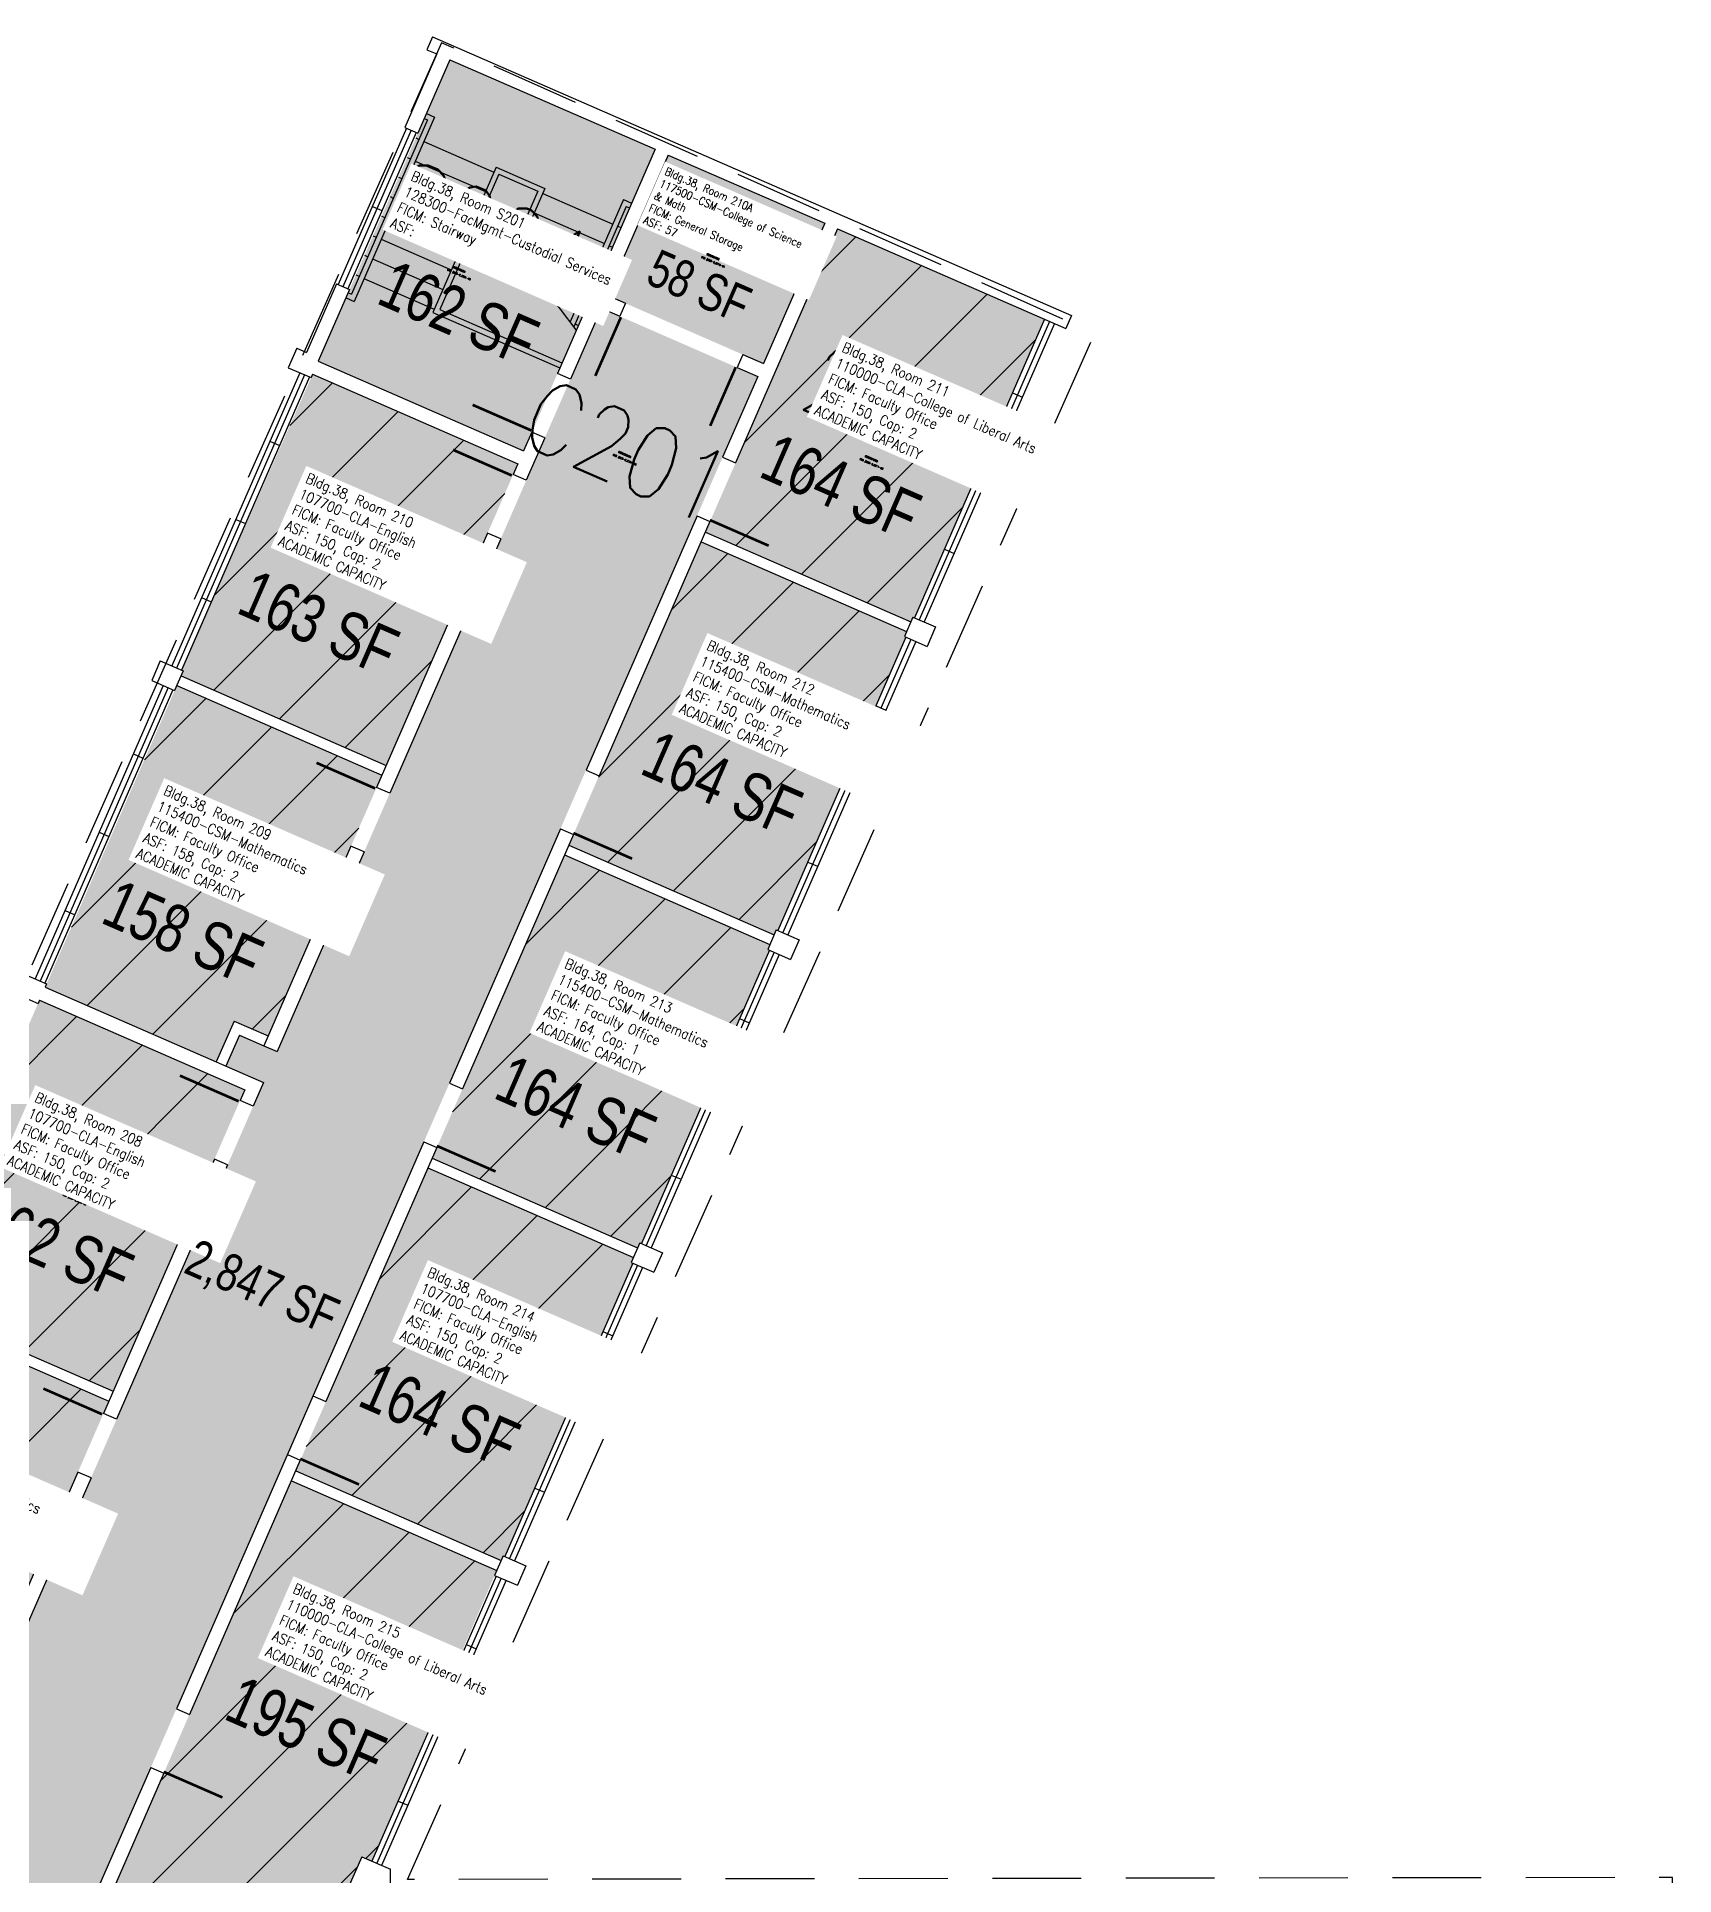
# Model space of a CAD drawing. Header units: inches. Extents: x -150 to 2309, y 0 to 1749.
# Drawn here: x 1388 to 2309, y 715 to 1749 of the extents above; entities that cross this region are included whole.
import ezdxf
from ezdxf.enums import TextEntityAlignment as Align

# ---------------------------------------------------------------- set-up
doc = ezdxf.new("R2010")
doc.units = ezdxf.units.IN
doc.header["$LTSCALE"] = 100
doc.header["$MEASUREMENT"] = 0
doc.linetypes.add('DASHED', pattern=[0.75, 0.5, -0.25])
for name, color, linetype in [('A-DOOR', 2, 'CONTINUOUS'), ('A-FLOR', 3, 'CONTINUOUS'), ('A-GLAZ', 1, 'CONTINUOUS'), ('A-GLAZ-SILL', 2, 'CONTINUOUS'), ('A-IDEN-CNUM', 7, 'CONTINUOUS'), ('A-IDEN-RNUM', 7, 'CONTINUOUS'), ('A-IDEN-SNUM', 4, 'CONTINUOUS'), ('A-IDEN-VNUM', 4, 'CONTINUOUS'), ('A-Roof', 2, 'DASHED'), ('A-WALL', 5, 'CONTINUOUS'), ('AREA-TEXT', 3, 'CONTINUOUS'), ('Rooms-Capacity', 4, 'CONTINUOUS'), ('Rooms-Category-Color', 7, 'CONTINUOUS'), ('Rooms-College-Color', 7, 'CONTINUOUS'), ('Rooms-Department-Color', 7, 'CONTINUOUS'), ('Rooms-Division-Color', 7, 'CONTINUOUS'), ('Rooms-Information', 7, 'CONTINUOUS')]:
    doc.layers.add(name, color=color, linetype=linetype)
doc.styles.add('AREA', font='arial.ttf', dxfattribs={"width": 0.75, "height": 24})
doc.styles.add('ROOMSNUMBER', font='txt.shx', dxfattribs={"height": 1})
doc.styles.add('ROOMVNUMBER', font='simplex.shx', dxfattribs={"width": 0.85})

msp = doc.modelspace()

# ---------------------------------------------------------------- hatches: boundary and pattern name
at = {"layer": 'Rooms-Capacity'}
h = msp.add_hatch(dxfattribs=at)
h.set_pattern_fill('ANSI31', color=256, scale=300, style=0)
h.paths.add_polyline_path([(1766.6, 1476.4), (1781, 1509.4), (1838.4, 1640.9), (1954.8, 1590.1), (1881.6, 1422.3), (1880.7, 1422.7), (1879.5, 1420), (1873.1, 1422.8), (1840.1, 1437.2), (1764, 1470.4)])
h = msp.add_hatch(dxfattribs=at)
h.set_pattern_fill('ANSI31', color=256, scale=300, style=0)
h.paths.add_polyline_path([(1469.3, 1392.8), (1470.3, 1392.4), (1469.1, 1389.6), (1584.5, 1339.2), (1641.5, 1469.8), (1655.9, 1502.8), (1658.5, 1508.8), (1543.1, 1559.2), (1542.3, 1557.3)])
h = msp.add_hatch(dxfattribs=at)
h.set_pattern_fill('ANSI31', color=256, scale=300, style=0)
h.paths.add_polyline_path([(1876.8, 1411.3), (1804.8, 1246.4), (1803.9, 1246.8), (1802.7, 1244), (1687.2, 1294.4), (1689.8, 1300.4), (1704.2, 1333.4), (1761.6, 1464.9), (1837.7, 1431.7), (1870.7, 1417.3), (1877.1, 1414.5), (1875.9, 1411.7)])
h = msp.add_hatch(dxfattribs=at)
h.set_pattern_fill('ANSI31', color=256, scale=300, style=0)
h.paths.add_polyline_path([(1498.9, 1195.5), (1518.1, 1187.1), (1564.7, 1293.8), (1579.1, 1326.8), (1582.1, 1333.7), (1466.7, 1384.1), (1393.5, 1216.4), (1392.7, 1214.6), (1488.9, 1172.6)])
h = msp.add_hatch(dxfattribs=at)
h.set_pattern_fill('ANSI31', color=256, scale=300, style=0)
h.paths.add_polyline_path([(1727.1, 1070.8), (1725.9, 1068), (1721.3, 1070), (1688.3, 1084.4), (1610.4, 1118.4), (1613, 1124.4), (1627.4, 1157.4), (1684.8, 1288.9), (1800.3, 1238.5), (1799.1, 1235.8), (1800, 1235.4), (1728, 1070.4)])
h = msp.add_hatch(dxfattribs=at)
h.set_pattern_fill('ANSI31', color=256, scale=300, style=0)
h.paths.add_polyline_path([(1504.9, 1156.8), (1502.3, 1150.8), (1487.9, 1117.8), (1430.9, 987.3), (1315.5, 1037.7), (1388.7, 1205.4), (1389.5, 1207.2)])
h = msp.add_hatch(dxfattribs=at)
h.set_pattern_fill('ANSI31', color=256, scale=300, style=0)
h.paths.add_polyline_path([(1723.5, 1062.5), (1722.3, 1059.8), (1723.2, 1059.4), (1651.2, 894.4), (1650.3, 894.8), (1649.1, 892.1), (1533.6, 942.5), (1536.2, 948.5), (1550.6, 981.5), (1608, 1112.9), (1685.9, 1078.9), (1718.9, 1064.5)])
h = msp.add_hatch(dxfattribs=at)
h.set_pattern_fill('ANSI31', color=256, scale=300, style=0)
h.paths.add_polyline_path([(1311.9, 1029.4), (1238.9, 864.8), (1355.3, 814), (1411.1, 941.8), (1425.5, 974.8), (1428.5, 981.8), (1313.1, 1032.2)])
h = msp.add_hatch(dxfattribs=at)
h.set_pattern_fill('ANSI31', color=256, scale=300, style=0)
h.paths.add_polyline_path([(1473.8, 805.5), (1459.4, 772.5), (1431.1, 707.5), (1563, 707.7), (1570.8, 725.6), (1576.4, 723.1), (1646.7, 886.6), (1531.2, 937)])
at = {"layer": 'Rooms-Category-Color', "true_color": 0xadadad}
for points in [[(1620.3, 1736.1), (1602.3, 1694.8), (1563.9, 1606.8), (1546.3, 1566.5), (1661.7, 1516.1), (1666.4, 1526.6), (1680.8, 1559.6), (1735.7, 1685.7)], [(921.9, 293.7), (916.5, 293.7), (916.5, 296.7), (916.5, 329.7), (884.4, 329.7), (848.4, 329.6), (636.6, 329.3), (600.6, 329.2), (557, 329.2), (521, 329.1), (482.8, 329), (446.8, 329), (384.2, 328.9), (348.2, 328.8), (271.6, 328.7), (235.6, 328.7), (193.1, 328.6), (188.5, 328.6), (157.1, 328.5), (152.5, 328.5), (117.5, 328.5), (-76.5, 328.2), (-112.5, 328.1), (-131.5, 328.1), (-139.5, 328.1), (-139.5, 351.6), (-139.7, 423.6), (-139.7, 448.1), (-131.7, 448.1), (-55.6, 448.2), (-19.6, 448.3), (-5.7, 448.3), (13, 448.3), (49, 448.4), (91.3, 448.4), (127.3, 448.5), (228, 448.7), (236.1, 448.7), (264, 448.7), (272.1, 448.7), (309.7, 448.8), (345.7, 448.8), (371.2, 448.9), (407.2, 448.9), (588, 449.2), (592.2, 449.2), (624, 449.3), (628.2, 449.3), (674.9, 449.3), (710.9, 449.4), (884.2, 449.7), (920.2, 449.7), (955.3, 449.8), (991.3, 449.8), (1219.8, 450.2), (1255.8, 450.2), (1325.3, 450.4), (1325.1, 579.9), (1325.1, 615.9), (1324.9, 724.2), (1335.5, 748.6), (1349.9, 781.6), (1418.5, 938.6), (1432.9, 971.6), (1495.3, 1114.6), (1509.7, 1147.6), (1515.5, 1161), (1496.2, 1169.4), (1494.4, 1170.2), (1502, 1187.6), (1515.7, 1181.6), (1523.1, 1178.4), (1572.1, 1290.6), (1586.5, 1323.6), (1648.9, 1466.6), (1663.3, 1499.6), (1673.7, 1523.4), (1688.1, 1556.4), (1705.4, 1596.4), (1715.9, 1591.8), (1781.8, 1563), (1793.6, 1557.8), (1773.7, 1512.6), (1759.3, 1479.6), (1528.9, 951.7), (1466.5, 808.7), (1452.1, 775.7), (1420.9, 704.3), (1421, 671.2), (1421, 635.2), (1421.2, 519.1), (1421.3, 483.1), (1421.3, 450.5), (1429.3, 450.5), (1488.7, 450.6), (1524.7, 450.7), (1606.6, 450.8), (1642.6, 450.8), (1722.3, 451), (1881.2, 451.2), (1917.2, 451.3), (1963.1, 451.3), (1999.1, 451.4), (2199.5, 451.7), (2235.5, 451.8), (2260.3, 451.8), (2260.3, 428.8), (2260.5, 356.5), (2260.5, 331.8), (2001.7, 331.4), (1965.7, 331.3), (1918.7, 331.3), (1882.7, 331.2), (1722.5, 331), (1578.5, 330.7), (1553.7, 330.7), (1517.7, 330.6), (1423.5, 330.5), (1415.5, 330.5), (1302.6, 330.3), (1293.6, 330.3), (1266.6, 330.3), (1257.6, 330.2), (1193.5, 330.1), (1172.5, 330.1), (1172.5, 322.1), (1172.5, 294.1), (1170.7, 294.1), (1098.6, 294), (1097.5, 294), (1097.5, 306), (1097.5, 322), (1097.5, 330), (1067.5, 330), (1004.5, 329.9), (1004.5, 321.9), (1004.5, 296.9), (1004.5, 293.9), (1000, 293.8), (964, 293.8), (958, 293.8)]]:
    msp.add_hatch(color=253, dxfattribs=at).paths.add_polyline_path(points)
at = {"layer": 'Rooms-Category-Color', "true_color": 0xe3c5e1}
msp.add_hatch(color=254, dxfattribs=at).paths.add_polyline_path([(1785, 1570.3), (1796.8, 1565.2), (1831.5, 1643.9), (1742.7, 1682.6), (1708.5, 1603.7), (1719.1, 1599.1)])
at = {"layer": 'Rooms-Category-Color', "true_color": 0xfa9ba3}
for points in [[(1766.6, 1476.4), (1781, 1509.4), (1838.4, 1640.9), (1954.8, 1590.1), (1881.6, 1422.3), (1880.7, 1422.7), (1879.5, 1420), (1873.1, 1422.8), (1840.1, 1437.2), (1764, 1470.4)], [(1469.3, 1392.8), (1470.3, 1392.4), (1469.1, 1389.6), (1584.5, 1339.2), (1641.5, 1469.8), (1655.9, 1502.8), (1658.5, 1508.8), (1543.1, 1559.2), (1542.3, 1557.3)], [(1876.8, 1411.3), (1804.8, 1246.4), (1803.9, 1246.8), (1802.7, 1244), (1687.2, 1294.4), (1689.8, 1300.4), (1704.2, 1333.4), (1761.6, 1464.9), (1837.7, 1431.7), (1870.7, 1417.3), (1877.1, 1414.5), (1875.9, 1411.7)], [(1498.9, 1195.5), (1518.1, 1187.1), (1564.7, 1293.8), (1579.1, 1326.8), (1582.1, 1333.7), (1466.7, 1384.1), (1393.5, 1216.4), (1392.7, 1214.6), (1488.9, 1172.6)], [(1727.1, 1070.8), (1725.9, 1068), (1721.3, 1070), (1688.3, 1084.4), (1610.4, 1118.4), (1613, 1124.4), (1627.4, 1157.4), (1684.8, 1288.9), (1800.3, 1238.5), (1799.1, 1235.8), (1800, 1235.4), (1728, 1070.4)], [(1504.9, 1156.8), (1502.3, 1150.8), (1487.9, 1117.8), (1430.9, 987.3), (1315.5, 1037.7), (1388.7, 1205.4), (1389.5, 1207.2)], [(1723.5, 1062.5), (1722.3, 1059.8), (1723.2, 1059.4), (1651.2, 894.4), (1650.3, 894.8), (1649.1, 892.1), (1533.6, 942.5), (1536.2, 948.5), (1550.6, 981.5), (1608, 1112.9), (1685.9, 1078.9), (1718.9, 1064.5)], [(1311.9, 1029.4), (1238.9, 864.8), (1355.3, 814), (1411.1, 941.8), (1425.5, 974.8), (1428.5, 981.8), (1313.1, 1032.2)], [(1473.8, 805.5), (1459.4, 772.5), (1431.1, 707.5), (1563, 707.7), (1570.8, 725.6), (1576.4, 723.1), (1646.7, 886.6), (1531.2, 937)]]:
    msp.add_hatch(color=241, dxfattribs=at).paths.add_polyline_path(points)
at = {"layer": 'Rooms-College-Color', "true_color": 0xadadad}
for points in [[(1620.3, 1736.1), (1602.3, 1694.8), (1563.9, 1606.8), (1546.3, 1566.5), (1661.7, 1516.1), (1666.4, 1526.6), (1680.8, 1559.6), (1735.7, 1685.7)], [(921.9, 293.7), (916.5, 293.7), (916.5, 296.7), (916.5, 329.7), (884.4, 329.7), (848.4, 329.6), (636.6, 329.3), (600.6, 329.2), (557, 329.2), (521, 329.1), (482.8, 329), (446.8, 329), (384.2, 328.9), (348.2, 328.8), (271.6, 328.7), (235.6, 328.7), (193.1, 328.6), (188.5, 328.6), (157.1, 328.5), (152.5, 328.5), (117.5, 328.5), (-76.5, 328.2), (-112.5, 328.1), (-131.5, 328.1), (-139.5, 328.1), (-139.5, 351.6), (-139.7, 423.6), (-139.7, 448.1), (-131.7, 448.1), (-55.6, 448.2), (-19.6, 448.3), (-5.7, 448.3), (13, 448.3), (49, 448.4), (91.3, 448.4), (127.3, 448.5), (228, 448.7), (236.1, 448.7), (264, 448.7), (272.1, 448.7), (309.7, 448.8), (345.7, 448.8), (371.2, 448.9), (407.2, 448.9), (588, 449.2), (592.2, 449.2), (624, 449.3), (628.2, 449.3), (674.9, 449.3), (710.9, 449.4), (884.2, 449.7), (920.2, 449.7), (955.3, 449.8), (991.3, 449.8), (1219.8, 450.2), (1255.8, 450.2), (1325.3, 450.4), (1325.1, 579.9), (1325.1, 615.9), (1324.9, 724.2), (1335.5, 748.6), (1349.9, 781.6), (1418.5, 938.6), (1432.9, 971.6), (1495.3, 1114.6), (1509.7, 1147.6), (1515.5, 1161), (1496.2, 1169.4), (1494.4, 1170.2), (1502, 1187.6), (1515.7, 1181.6), (1523.1, 1178.4), (1572.1, 1290.6), (1586.5, 1323.6), (1648.9, 1466.6), (1663.3, 1499.6), (1673.7, 1523.4), (1688.1, 1556.4), (1705.4, 1596.4), (1715.9, 1591.8), (1781.8, 1563), (1793.6, 1557.8), (1773.7, 1512.6), (1759.3, 1479.6), (1528.9, 951.7), (1466.5, 808.7), (1452.1, 775.7), (1420.9, 704.3), (1421, 671.2), (1421, 635.2), (1421.2, 519.1), (1421.3, 483.1), (1421.3, 450.5), (1429.3, 450.5), (1488.7, 450.6), (1524.7, 450.7), (1606.6, 450.8), (1642.6, 450.8), (1722.3, 451), (1881.2, 451.2), (1917.2, 451.3), (1963.1, 451.3), (1999.1, 451.4), (2199.5, 451.7), (2235.5, 451.8), (2260.3, 451.8), (2260.3, 428.8), (2260.5, 356.5), (2260.5, 331.8), (2001.7, 331.4), (1965.7, 331.3), (1918.7, 331.3), (1882.7, 331.2), (1722.5, 331), (1578.5, 330.7), (1553.7, 330.7), (1517.7, 330.6), (1423.5, 330.5), (1415.5, 330.5), (1302.6, 330.3), (1293.6, 330.3), (1266.6, 330.3), (1257.6, 330.2), (1193.5, 330.1), (1172.5, 330.1), (1172.5, 322.1), (1172.5, 294.1), (1170.7, 294.1), (1098.6, 294), (1097.5, 294), (1097.5, 306), (1097.5, 322), (1097.5, 330), (1067.5, 330), (1004.5, 329.9), (1004.5, 321.9), (1004.5, 296.9), (1004.5, 293.9), (1000, 293.8), (964, 293.8), (958, 293.8)]]:
    msp.add_hatch(color=253, dxfattribs=at).paths.add_polyline_path(points)
at = {"layer": 'Rooms-College-Color', "true_color": 0xffe090}
for points in [[(1785, 1570.3), (1796.8, 1565.2), (1831.5, 1643.9), (1742.7, 1682.6), (1708.5, 1603.7), (1719.1, 1599.1)], [(1876.8, 1411.3), (1804.8, 1246.4), (1803.9, 1246.8), (1802.7, 1244), (1687.2, 1294.4), (1689.8, 1300.4), (1704.2, 1333.4), (1761.6, 1464.9), (1837.7, 1431.7), (1870.7, 1417.3), (1877.1, 1414.5), (1875.9, 1411.7)], [(1498.9, 1195.5), (1518.1, 1187.1), (1564.7, 1293.8), (1579.1, 1326.8), (1582.1, 1333.7), (1466.7, 1384.1), (1393.5, 1216.4), (1392.7, 1214.6), (1488.9, 1172.6)], [(1727.1, 1070.8), (1725.9, 1068), (1721.3, 1070), (1688.3, 1084.4), (1610.4, 1118.4), (1613, 1124.4), (1627.4, 1157.4), (1684.8, 1288.9), (1800.3, 1238.5), (1799.1, 1235.8), (1800, 1235.4), (1728, 1070.4)], [(1311.9, 1029.4), (1238.9, 864.8), (1355.3, 814), (1411.1, 941.8), (1425.5, 974.8), (1428.5, 981.8), (1313.1, 1032.2)], [(1473.8, 805.5), (1459.4, 772.5), (1431.1, 707.5), (1563, 707.7), (1570.8, 725.6), (1576.4, 723.1), (1646.7, 886.6), (1531.2, 937)]]:
    msp.add_hatch(color=41, dxfattribs=at).paths.add_polyline_path(points)
at = {"layer": 'Rooms-College-Color', "true_color": 0xb2d6e9}
for points in [[(1766.6, 1476.4), (1781, 1509.4), (1838.4, 1640.9), (1954.8, 1590.1), (1881.6, 1422.3), (1880.7, 1422.7), (1879.5, 1420), (1873.1, 1422.8), (1840.1, 1437.2), (1764, 1470.4)], [(1469.3, 1392.8), (1470.3, 1392.4), (1469.1, 1389.6), (1584.5, 1339.2), (1641.5, 1469.8), (1655.9, 1502.8), (1658.5, 1508.8), (1543.1, 1559.2), (1542.3, 1557.3)], [(1504.9, 1156.8), (1502.3, 1150.8), (1487.9, 1117.8), (1430.9, 987.3), (1315.5, 1037.7), (1388.7, 1205.4), (1389.5, 1207.2)], [(1723.5, 1062.5), (1722.3, 1059.8), (1723.2, 1059.4), (1651.2, 894.4), (1650.3, 894.8), (1649.1, 892.1), (1533.6, 942.5), (1536.2, 948.5), (1550.6, 981.5), (1608, 1112.9), (1685.9, 1078.9), (1718.9, 1064.5)]]:
    msp.add_hatch(color=254, dxfattribs=at).paths.add_polyline_path(points)
at = {"layer": 'Rooms-Department-Color', "true_color": 0xacacac}
for points in [[(1620.3, 1736.1), (1602.3, 1694.8), (1563.9, 1606.8), (1546.3, 1566.5), (1661.7, 1516.1), (1666.4, 1526.6), (1680.8, 1559.6), (1735.7, 1685.7)], [(921.9, 293.7), (916.5, 293.7), (916.5, 296.7), (916.5, 329.7), (884.4, 329.7), (848.4, 329.6), (636.6, 329.3), (600.6, 329.2), (557, 329.2), (521, 329.1), (482.8, 329), (446.8, 329), (384.2, 328.9), (348.2, 328.8), (271.6, 328.7), (235.6, 328.7), (193.1, 328.6), (188.5, 328.6), (157.1, 328.5), (152.5, 328.5), (117.5, 328.5), (-76.5, 328.2), (-112.5, 328.1), (-131.5, 328.1), (-139.5, 328.1), (-139.5, 351.6), (-139.7, 423.6), (-139.7, 448.1), (-131.7, 448.1), (-55.6, 448.2), (-19.6, 448.3), (-5.7, 448.3), (13, 448.3), (49, 448.4), (91.3, 448.4), (127.3, 448.5), (228, 448.7), (236.1, 448.7), (264, 448.7), (272.1, 448.7), (309.7, 448.8), (345.7, 448.8), (371.2, 448.9), (407.2, 448.9), (588, 449.2), (592.2, 449.2), (624, 449.3), (628.2, 449.3), (674.9, 449.3), (710.9, 449.4), (884.2, 449.7), (920.2, 449.7), (955.3, 449.8), (991.3, 449.8), (1219.8, 450.2), (1255.8, 450.2), (1325.3, 450.4), (1325.1, 579.9), (1325.1, 615.9), (1324.9, 724.2), (1335.5, 748.6), (1349.9, 781.6), (1418.5, 938.6), (1432.9, 971.6), (1495.3, 1114.6), (1509.7, 1147.6), (1515.5, 1161), (1496.2, 1169.4), (1494.4, 1170.2), (1502, 1187.6), (1515.7, 1181.6), (1523.1, 1178.4), (1572.1, 1290.6), (1586.5, 1323.6), (1648.9, 1466.6), (1663.3, 1499.6), (1673.7, 1523.4), (1688.1, 1556.4), (1705.4, 1596.4), (1715.9, 1591.8), (1781.8, 1563), (1793.6, 1557.8), (1773.7, 1512.6), (1759.3, 1479.6), (1528.9, 951.7), (1466.5, 808.7), (1452.1, 775.7), (1420.9, 704.3), (1421, 671.2), (1421, 635.2), (1421.2, 519.1), (1421.3, 483.1), (1421.3, 450.5), (1429.3, 450.5), (1488.7, 450.6), (1524.7, 450.7), (1606.6, 450.8), (1642.6, 450.8), (1722.3, 451), (1881.2, 451.2), (1917.2, 451.3), (1963.1, 451.3), (1999.1, 451.4), (2199.5, 451.7), (2235.5, 451.8), (2260.3, 451.8), (2260.3, 428.8), (2260.5, 356.5), (2260.5, 331.8), (2001.7, 331.4), (1965.7, 331.3), (1918.7, 331.3), (1882.7, 331.2), (1722.5, 331), (1578.5, 330.7), (1553.7, 330.7), (1517.7, 330.6), (1423.5, 330.5), (1415.5, 330.5), (1302.6, 330.3), (1293.6, 330.3), (1266.6, 330.3), (1257.6, 330.2), (1193.5, 330.1), (1172.5, 330.1), (1172.5, 322.1), (1172.5, 294.1), (1170.7, 294.1), (1098.6, 294), (1097.5, 294), (1097.5, 306), (1097.5, 322), (1097.5, 330), (1067.5, 330), (1004.5, 329.9), (1004.5, 321.9), (1004.5, 296.9), (1004.5, 293.9), (1000, 293.8), (964, 293.8), (958, 293.8)]]:
    msp.add_hatch(color=253, dxfattribs=at).paths.add_polyline_path(points)
at = {"layer": 'Rooms-Department-Color', "true_color": 0xffe090}
for points in [[(1785, 1570.3), (1796.8, 1565.2), (1831.5, 1643.9), (1742.7, 1682.6), (1708.5, 1603.7), (1719.1, 1599.1)], [(1876.8, 1411.3), (1804.8, 1246.4), (1803.9, 1246.8), (1802.7, 1244), (1687.2, 1294.4), (1689.8, 1300.4), (1704.2, 1333.4), (1761.6, 1464.9), (1837.7, 1431.7), (1870.7, 1417.3), (1877.1, 1414.5), (1875.9, 1411.7)], [(1498.9, 1195.5), (1518.1, 1187.1), (1564.7, 1293.8), (1579.1, 1326.8), (1582.1, 1333.7), (1466.7, 1384.1), (1393.5, 1216.4), (1392.7, 1214.6), (1488.9, 1172.6)], [(1727.1, 1070.8), (1725.9, 1068), (1721.3, 1070), (1688.3, 1084.4), (1610.4, 1118.4), (1613, 1124.4), (1627.4, 1157.4), (1684.8, 1288.9), (1800.3, 1238.5), (1799.1, 1235.8), (1800, 1235.4), (1728, 1070.4)], [(1311.9, 1029.4), (1238.9, 864.8), (1355.3, 814), (1411.1, 941.8), (1425.5, 974.8), (1428.5, 981.8), (1313.1, 1032.2)]]:
    msp.add_hatch(color=41, dxfattribs=at).paths.add_polyline_path(points)
at = {"layer": 'Rooms-Department-Color', "true_color": 0xb2d6e9}
for points in [[(1766.6, 1476.4), (1781, 1509.4), (1838.4, 1640.9), (1954.8, 1590.1), (1881.6, 1422.3), (1880.7, 1422.7), (1879.5, 1420), (1873.1, 1422.8), (1840.1, 1437.2), (1764, 1470.4)], [(1469.3, 1392.8), (1470.3, 1392.4), (1469.1, 1389.6), (1584.5, 1339.2), (1641.5, 1469.8), (1655.9, 1502.8), (1658.5, 1508.8), (1543.1, 1559.2), (1542.3, 1557.3)], [(1504.9, 1156.8), (1502.3, 1150.8), (1487.9, 1117.8), (1430.9, 987.3), (1315.5, 1037.7), (1388.7, 1205.4), (1389.5, 1207.2)], [(1723.5, 1062.5), (1722.3, 1059.8), (1723.2, 1059.4), (1651.2, 894.4), (1650.3, 894.8), (1649.1, 892.1), (1533.6, 942.5), (1536.2, 948.5), (1550.6, 981.5), (1608, 1112.9), (1685.9, 1078.9), (1718.9, 1064.5)], [(1473.8, 805.5), (1459.4, 772.5), (1431.1, 707.5), (1563, 707.7), (1570.8, 725.6), (1576.4, 723.1), (1646.7, 886.6), (1531.2, 937)]]:
    msp.add_hatch(color=254, dxfattribs=at).paths.add_polyline_path(points)
at = {"layer": 'Rooms-Division-Color', "true_color": 0xadadad}
for points in [[(1620.3, 1736.1), (1602.3, 1694.8), (1563.9, 1606.8), (1546.3, 1566.5), (1661.7, 1516.1), (1666.4, 1526.6), (1680.8, 1559.6), (1735.7, 1685.7)], [(921.9, 293.7), (916.5, 293.7), (916.5, 296.7), (916.5, 329.7), (884.4, 329.7), (848.4, 329.6), (636.6, 329.3), (600.6, 329.2), (557, 329.2), (521, 329.1), (482.8, 329), (446.8, 329), (384.2, 328.9), (348.2, 328.8), (271.6, 328.7), (235.6, 328.7), (193.1, 328.6), (188.5, 328.6), (157.1, 328.5), (152.5, 328.5), (117.5, 328.5), (-76.5, 328.2), (-112.5, 328.1), (-131.5, 328.1), (-139.5, 328.1), (-139.5, 351.6), (-139.7, 423.6), (-139.7, 448.1), (-131.7, 448.1), (-55.6, 448.2), (-19.6, 448.3), (-5.7, 448.3), (13, 448.3), (49, 448.4), (91.3, 448.4), (127.3, 448.5), (228, 448.7), (236.1, 448.7), (264, 448.7), (272.1, 448.7), (309.7, 448.8), (345.7, 448.8), (371.2, 448.9), (407.2, 448.9), (588, 449.2), (592.2, 449.2), (624, 449.3), (628.2, 449.3), (674.9, 449.3), (710.9, 449.4), (884.2, 449.7), (920.2, 449.7), (955.3, 449.8), (991.3, 449.8), (1219.8, 450.2), (1255.8, 450.2), (1325.3, 450.4), (1325.1, 579.9), (1325.1, 615.9), (1324.9, 724.2), (1335.5, 748.6), (1349.9, 781.6), (1418.5, 938.6), (1432.9, 971.6), (1495.3, 1114.6), (1509.7, 1147.6), (1515.5, 1161), (1496.2, 1169.4), (1494.4, 1170.2), (1502, 1187.6), (1515.7, 1181.6), (1523.1, 1178.4), (1572.1, 1290.6), (1586.5, 1323.6), (1648.9, 1466.6), (1663.3, 1499.6), (1673.7, 1523.4), (1688.1, 1556.4), (1705.4, 1596.4), (1715.9, 1591.8), (1781.8, 1563), (1793.6, 1557.8), (1773.7, 1512.6), (1759.3, 1479.6), (1528.9, 951.7), (1466.5, 808.7), (1452.1, 775.7), (1420.9, 704.3), (1421, 671.2), (1421, 635.2), (1421.2, 519.1), (1421.3, 483.1), (1421.3, 450.5), (1429.3, 450.5), (1488.7, 450.6), (1524.7, 450.7), (1606.6, 450.8), (1642.6, 450.8), (1722.3, 451), (1881.2, 451.2), (1917.2, 451.3), (1963.1, 451.3), (1999.1, 451.4), (2199.5, 451.7), (2235.5, 451.8), (2260.3, 451.8), (2260.3, 428.8), (2260.5, 356.5), (2260.5, 331.8), (2001.7, 331.4), (1965.7, 331.3), (1918.7, 331.3), (1882.7, 331.2), (1722.5, 331), (1578.5, 330.7), (1553.7, 330.7), (1517.7, 330.6), (1423.5, 330.5), (1415.5, 330.5), (1302.6, 330.3), (1293.6, 330.3), (1266.6, 330.3), (1257.6, 330.2), (1193.5, 330.1), (1172.5, 330.1), (1172.5, 322.1), (1172.5, 294.1), (1170.7, 294.1), (1098.6, 294), (1097.5, 294), (1097.5, 306), (1097.5, 322), (1097.5, 330), (1067.5, 330), (1004.5, 329.9), (1004.5, 321.9), (1004.5, 296.9), (1004.5, 293.9), (1000, 293.8), (964, 293.8), (958, 293.8)]]:
    msp.add_hatch(color=253, dxfattribs=at).paths.add_polyline_path(points)
at = {"layer": 'Rooms-Division-Color', "true_color": 0xffe090}
for points in [[(1785, 1570.3), (1796.8, 1565.2), (1831.5, 1643.9), (1742.7, 1682.6), (1708.5, 1603.7), (1719.1, 1599.1)], [(1876.8, 1411.3), (1804.8, 1246.4), (1803.9, 1246.8), (1802.7, 1244), (1687.2, 1294.4), (1689.8, 1300.4), (1704.2, 1333.4), (1761.6, 1464.9), (1837.7, 1431.7), (1870.7, 1417.3), (1877.1, 1414.5), (1875.9, 1411.7)], [(1498.9, 1195.5), (1518.1, 1187.1), (1564.7, 1293.8), (1579.1, 1326.8), (1582.1, 1333.7), (1466.7, 1384.1), (1393.5, 1216.4), (1392.7, 1214.6), (1488.9, 1172.6)], [(1727.1, 1070.8), (1725.9, 1068), (1721.3, 1070), (1688.3, 1084.4), (1610.4, 1118.4), (1613, 1124.4), (1627.4, 1157.4), (1684.8, 1288.9), (1800.3, 1238.5), (1799.1, 1235.8), (1800, 1235.4), (1728, 1070.4)], [(1311.9, 1029.4), (1238.9, 864.8), (1355.3, 814), (1411.1, 941.8), (1425.5, 974.8), (1428.5, 981.8), (1313.1, 1032.2)]]:
    msp.add_hatch(color=41, dxfattribs=at).paths.add_polyline_path(points)
at = {"layer": 'Rooms-Division-Color', "true_color": 0xb2d6e9}
for points in [[(1766.6, 1476.4), (1781, 1509.4), (1838.4, 1640.9), (1954.8, 1590.1), (1881.6, 1422.3), (1880.7, 1422.7), (1879.5, 1420), (1873.1, 1422.8), (1840.1, 1437.2), (1764, 1470.4)], [(1469.3, 1392.8), (1470.3, 1392.4), (1469.1, 1389.6), (1584.5, 1339.2), (1641.5, 1469.8), (1655.9, 1502.8), (1658.5, 1508.8), (1543.1, 1559.2), (1542.3, 1557.3)], [(1504.9, 1156.8), (1502.3, 1150.8), (1487.9, 1117.8), (1430.9, 987.3), (1315.5, 1037.7), (1388.7, 1205.4), (1389.5, 1207.2)], [(1723.5, 1062.5), (1722.3, 1059.8), (1723.2, 1059.4), (1651.2, 894.4), (1650.3, 894.8), (1649.1, 892.1), (1533.6, 942.5), (1536.2, 948.5), (1550.6, 981.5), (1608, 1112.9), (1685.9, 1078.9), (1718.9, 1064.5)], [(1473.8, 805.5), (1459.4, 772.5), (1431.1, 707.5), (1563, 707.7), (1570.8, 725.6), (1576.4, 723.1), (1646.7, 886.6), (1531.2, 937)]]:
    msp.add_hatch(color=254, dxfattribs=at).paths.add_polyline_path(points)

# ---------------------------------------------------------------- linework, layer by layer
at = {"layer": 'A-DOOR'}
for points in [[(1716.5, 1591.3, 1.5, 1.5, 0), (1702.1, 1558.3, 0, 0, 0), (1702.8, 1558, 0, 0, 0.414214), (1749.4, 1578.6, 0, 0, 0.414214)], [(1781.1, 1563.2, 1.5, 1.5, 0), (1766.7, 1530.2, 0, 0, 0), (1766, 1530.5, 0, 0, -0.414214), (1749.4, 1578.6, 0, 0, -0.414214)], [(1666.1, 1527.6, 1.5, 1.5, 0), (1633.1, 1542, 0, 0, 0), (1633.4, 1542.7, 0, 0, -0.414214), (1681.6, 1559.3, 0, 0, -0.414214)], [(1655.1, 1502.3, 1.5, 1.5, 0), (1622.1, 1516.7, 0, 0, 0), (1621.8, 1516, 0, 0, 0.414214), (1642.4, 1469.4, 0, 0, 0.414214)], [(1766.6, 1477.2, 1.5, 1.5, 0), (1799.6, 1462.8, 0, 0, 0), (1799.9, 1463.5, 0, 0, 0.414214), (1779.3, 1510.1, 0, 0, 0.414214)], [(1578.3, 1326.3, 1.5, 1.5, 0), (1545.3, 1340.7, 0, 0, 0), (1545, 1340, 0, 0, 0.414214), (1565.6, 1293.4, 0, 0, 0.414214)], [(1689.8, 1301.2, 1.5, 1.5, 0), (1722.8, 1286.8, 0, 0, 0), (1723.1, 1287.5, 0, 0, 0.414214), (1702.5, 1334.1, 0, 0, 0.414214)], [(1501.5, 1150.4, 1.5, 1.5, 0), (1468.5, 1164.8, 0, 0, 0), (1468.2, 1164.1, 0, 0, 0.414214), (1488.8, 1117.5, 0, 0, 0.414214)], [(1613, 1125.3, 1.5, 1.5, 0), (1646, 1110.9, 0, 0, 0), (1646.3, 1111.5, 0, 0, 0.414214), (1625.7, 1158.2, 0, 0, 0.414214)], [(1424.7, 974.4, 1.5, 1.5, 0), (1391.7, 988.8, 0, 0, 0), (1391.4, 988.1, 0, 0, 0.414214), (1412, 941.5, 0, 0, 0.414214)], [(1536.2, 949.3, 1.5, 1.5, 0), (1569.2, 934.9, 0, 0, 0), (1569.5, 935.6, 0, 0, 0.414214), (1548.9, 982.2, 0, 0, 0.414214)], [(1459.4, 773.3, 1.5, 1.5, 0), (1492.4, 758.9, 0, 0, 0), (1492.7, 759.6, 0, 0, 0.414214), (1472.1, 806.2, 0, 0, 0.414214)]]:
    msp.add_lwpolyline(points, format="xyseb", dxfattribs=at)
at = {"layer": 'A-FLOR'}
for p, q in [((1607.1, 1705.8), (1611.6, 1703.8)), ((1607.7, 1702.3), (1564.9, 1604.2)), ((1611.6, 1703.8), (1566.4, 1600.2)), ((1605.9, 1703.1), (1607.7, 1702.3)), ((1601.1, 1692.1), (1602.9, 1691.3)), ((1605.6, 1690.1), (1645.1, 1672.9)), ((1596.3, 1681.1), (1598.1, 1680.3)), ((1600.8, 1679.1), (1640.3, 1661.9)), ((1646.3, 1675.6), (1610.7, 1594)), ((1646.3, 1675.6), (1673.8, 1663.6)), ((1591.5, 1670.1), (1593.3, 1669.3)), ((1596, 1668.1), (1635.5, 1650.9)), ((1647.8, 1671.7), (1614.6, 1595.6)), ((1647.8, 1671.7), (1669.8, 1662.1)), ((1586.7, 1659.1), (1588.5, 1658.3)), ((1591.2, 1657.1), (1630.7, 1639.9)), ((1669.8, 1662.1), (1656.1, 1630.6)), ((1673.8, 1663.6), (1658.2, 1627.9)), ((1672.6, 1660.9), (1712, 1643.7)), ((1718, 1657.4), (1688, 1588.7)), ((1718, 1657.4), (1722.5, 1655.4)), ((1581.9, 1648.1), (1583.7, 1647.3)), ((1586.4, 1646.1), (1625.9, 1628.9)), ((1667.8, 1649.9), (1707.2, 1632.7)), ((1719.5, 1653.5), (1690, 1585.9)), ((1719.5, 1653.5), (1721.3, 1652.7)), ((1577.1, 1637.1), (1578.9, 1636.3)), ((1581.6, 1635.1), (1621.1, 1617.9)), ((1663, 1638.9), (1702.4, 1621.7)), ((1714.7, 1642.5), (1716.5, 1641.7)), ((1572.3, 1626.1), (1574.1, 1625.3)), ((1576.8, 1624.1), (1616.3, 1606.9)), ((1691.4, 1584.1), (1656.1, 1630.6)), ((1658.2, 1627.9), (1697.6, 1610.7)), ((1709.9, 1631.5), (1711.7, 1630.7)), ((1567.5, 1615.1), (1569.3, 1614.3)), ((1572, 1613.1), (1611.5, 1595.9)), ((1705.1, 1620.5), (1706.9, 1619.7)), ((1563.1, 1605), (1564.9, 1604.2)), ((1673.1, 1608.3), (1692.8, 1599.7)), ((1700.3, 1609.5), (1702.1, 1608.7)), ((1561.9, 1602.2), (1566.4, 1600.2)), ((1610.7, 1594), (1682.1, 1562.8)), ((1614.6, 1595.6), (1683.3, 1565.6)), ((1695.5, 1598.5), (1697.3, 1597.7)), ((1690.7, 1587.5), (1692.5, 1586.7))]:
    msp.add_line(p, q, dxfattribs=at)
at = {"layer": 'A-GLAZ'}
for p, q in [((1598.6, 1696.4), (1560.2, 1608.4)), ((1576.7, 1653.6), (1582.1, 1651.2)), ((1957.5, 1588.9), (1884.3, 1421.1)), ((1538.6, 1558.9), (1466.6, 1394)), ((1936.8, 1548.8), (1942.3, 1546.4)), ((1519.1, 1521.6), (1524.5, 1519.2)), ((1917.6, 1504.8), (1923.1, 1502.4)), ((1499.9, 1477.6), (1505.3, 1475.2)), ((1898.4, 1460.8), (1903.9, 1458.4)), ((1480.7, 1433.7), (1486.1, 1431.3)), ((1879.5, 1410.1), (1807.5, 1245.2)), ((1461.8, 1383), (1389.8, 1218)), ((1860, 1372.8), (1865.5, 1370.4)), ((1442.3, 1345.7), (1447.7, 1343.3)), ((1840.8, 1328.8), (1846.3, 1326.4)), ((1423.1, 1301.7), (1428.5, 1299.3)), ((1821.6, 1284.9), (1827.1, 1282.5)), ((1403.9, 1257.7), (1409.3, 1255.3)), ((1802.7, 1234.2), (1730.7, 1069.2)), ((1783.2, 1196.9), (1788.7, 1194.5)), ((1764, 1152.9), (1769.5, 1150.5)), ((1744.8, 1108.9), (1750.3, 1106.5)), ((1725.9, 1058.2), (1653.9, 893.2)), ((1706.4, 1020.9), (1711.9, 1018.5)), ((1687.2, 976.9), (1692.7, 974.5)), ((1668, 932.9), (1673.5, 930.5)), ((1649.1, 882.2), (1579.2, 721.9)), ((1629.6, 844.9), (1635.1, 842.5)), ((1610.4, 800.9), (1615.9, 798.5)), ((1591.2, 756.9), (1596.7, 754.5))]:
    msp.add_line(p, q, dxfattribs=at)
at = {"layer": 'A-GLAZ-SILL'}
for p, q in [((1595.9, 1697.6), (1557.5, 1609.6)), ((1601.3, 1695.2), (1562.9, 1607.2)), ((1954.8, 1590.1), (1881.6, 1422.3)), ((1960.3, 1587.7), (1887.1, 1419.9)), ((1535.9, 1560.1), (1463.9, 1395.2)), ((1541.3, 1557.7), (1469.3, 1392.8)), ((1876.8, 1411.3), (1804.8, 1246.4)), ((1882.3, 1408.9), (1810.3, 1244)), ((1459.1, 1384.2), (1387.1, 1219.2)), ((1464.5, 1381.8), (1392.5, 1216.8)), ((1800, 1235.4), (1728, 1070.4)), ((1805.5, 1233), (1733.5, 1068)), ((1723.2, 1059.4), (1651.2, 894.4)), ((1728.7, 1057), (1656.7, 892)), ((1646.4, 883.4), (1576.4, 723.1)), ((1651.9, 881), (1581.9, 720.7))]:
    msp.add_line(p, q, dxfattribs=at)
at = {"layer": 'A-Roof', "flags": 128}
msp.add_lwpolyline([(2308.9, 71.5), (2308, 713.9), (1596.5, 712.8), (1596.5, 712.8), (1983, 1582.3), (1615.6, 1745.6), (1156.3, 712.1), (1156.3, 712.1), (-139.3, 710.1), (-138.3, 67.7), (2308.9, 71.5)], dxfattribs=at)
at = {"layer": 'A-WALL'}
for p, q in [((1610.6, 1749), (1607.4, 1741.7)), ((1610.6, 1749), (1969.9, 1592.2)), ((1612.9, 1739.3), (1594.9, 1698)), ((1607.4, 1741.7), (1612.9, 1739.3)), ((1620.3, 1736.1), (1602.3, 1694.8)), ((1620.3, 1736.1), (1735.7, 1685.7)), ((1594.9, 1698), (1602.3, 1694.8)), ((1735.7, 1685.7), (1680.8, 1559.6)), ((1743.1, 1682.5), (1708.7, 1603.6)), ((1743.1, 1682.5), (1831.1, 1644.1)), ((1831.1, 1644.1), (1796.7, 1565.2)), ((1838.4, 1640.9), (1781, 1509.4)), ((1838.4, 1640.9), (1966.7, 1584.9)), ((1556.5, 1610), (1539.7, 1571.5)), ((1563.9, 1606.8), (1546.3, 1566.5)), ((1556.5, 1610), (1563.9, 1606.8)), ((1708.7, 1603.6), (1719.1, 1599.1)), ((1705.5, 1596.3), (1688.1, 1556.4)), ((1705.5, 1596.3), (1715.9, 1591.8)), ((1719.1, 1599.1), (1715.9, 1591.8)), ((1969.9, 1592.2), (1966.7, 1584.9)), ((1534.2, 1573.9), (1529.4, 1562.9)), ((1534.2, 1573.9), (1539.7, 1571.5)), ((1529.4, 1562.9), (1542.3, 1557.3)), ((1546.3, 1566.5), (1661.7, 1516.1)), ((1785, 1570.3), (1781.8, 1563)), ((1781.8, 1563), (1793.5, 1557.9)), ((1785, 1570.3), (1796.7, 1565.2)), ((1543.1, 1559.2), (1542.3, 1557.3)), ((1543.1, 1559.2), (1658.5, 1508.8)), ((1688.1, 1556.4), (1680.8, 1559.6)), ((1793.5, 1557.9), (1773.7, 1512.6)), ((1666.4, 1526.6), (1661.7, 1516.1)), ((1673.7, 1523.4), (1663.3, 1499.6)), ((1673.7, 1523.4), (1666.4, 1526.6)), ((1773.7, 1512.6), (1781, 1509.4)), ((1658.5, 1508.8), (1655.9, 1502.8)), ((1663.3, 1499.6), (1655.9, 1502.8)), ((1759.3, 1479.6), (1696.9, 1336.6)), ((1759.3, 1479.6), (1766.6, 1476.4)), ((1641.5, 1469.8), (1579.1, 1326.8)), ((1648.9, 1466.6), (1641.5, 1469.8)), ((1766.6, 1476.4), (1704.2, 1333.4)), ((1764, 1470.4), (1879.5, 1420)), ((1648.9, 1466.6), (1586.5, 1323.6)), ((1761.6, 1464.9), (1877.1, 1414.5)), ((1880.7, 1422.7), (1875.9, 1411.7)), ((1880.7, 1422.7), (1893.5, 1417.1)), ((1893.5, 1417.1), (1888.7, 1406.1)), ((1875.9, 1411.7), (1888.7, 1406.1)), ((1457.4, 1398), (1452.6, 1387)), ((1457.4, 1398), (1470.3, 1392.4)), ((1452.6, 1387), (1465.5, 1381.4)), ((1470.3, 1392.4), (1465.5, 1381.4)), ((1469.1, 1389.6), (1584.5, 1339.2)), ((1466.7, 1384.1), (1582.1, 1333.7)), ((1696.9, 1336.6), (1704.2, 1333.4)), ((1586.5, 1323.6), (1579.1, 1326.8)), ((1682.5, 1303.6), (1620.1, 1160.6)), ((1682.5, 1303.6), (1689.8, 1300.4)), ((1564.7, 1293.8), (1515.7, 1181.6)), ((1572.1, 1290.6), (1564.7, 1293.8)), ((1689.8, 1300.4), (1627.4, 1157.4)), ((1687.2, 1294.4), (1802.7, 1244)), ((1572.1, 1290.6), (1523.1, 1178.4)), ((1684.8, 1288.9), (1800.3, 1238.5)), ((1803.9, 1246.8), (1799.1, 1235.8)), ((1803.9, 1246.8), (1816.7, 1241.2)), ((1816.7, 1241.2), (1811.9, 1230.2)), ((1799.1, 1235.8), (1811.9, 1230.2)), ((1380.6, 1222), (1393.5, 1216.4)), ((1375.8, 1211), (1388.7, 1205.4)), ((1393.5, 1216.4), (1392.7, 1214.6)), ((1392.7, 1214.6), (1515.5, 1161)), ((1389.5, 1207.2), (1388.7, 1205.4)), ((1389.5, 1207.2), (1504.9, 1156.8)), ((1498.9, 1195.5), (1488.9, 1172.6)), ((1498.9, 1195.5), (1518.1, 1187.1)), ((1502, 1187.6), (1494.4, 1170.2)), ((1502, 1187.6), (1515.7, 1181.6)), ((1515.7, 1181.6), (1523.1, 1178.4)), ((1515.5, 1161), (1509.7, 1147.6)), ((1620.1, 1160.6), (1627.4, 1157.4)), ((1504.9, 1156.8), (1502.3, 1150.8)), ((1509.7, 1147.6), (1502.3, 1150.8)), ((1605.7, 1127.6), (1466.5, 808.7)), ((1605.7, 1127.6), (1613, 1124.4)), ((1487.9, 1117.8), (1425.5, 974.8)), ((1495.3, 1114.6), (1487.9, 1117.8)), ((1613, 1124.4), (1550.6, 981.5)), ((1610.4, 1118.4), (1725.9, 1068)), ((1495.3, 1114.6), (1432.9, 971.6)), ((1608, 1112.9), (1723.5, 1062.5)), ((1727.1, 1070.8), (1722.3, 1059.8)), ((1727.1, 1070.8), (1739.9, 1065.2)), ((1739.9, 1065.2), (1735.1, 1054.2)), ((1722.3, 1059.8), (1735.1, 1054.2)), ((1315.5, 1037.7), (1430.9, 987.3)), ((1313.1, 1032.2), (1428.5, 981.8)), ((1543.3, 984.7), (1550.6, 981.5)), ((1432.9, 971.6), (1425.5, 974.8)), ((1528.9, 951.7), (1536.2, 948.5)), ((1411.1, 941.8), (1355.3, 814)), ((1418.5, 938.6), (1411.1, 941.8)), ((1536.2, 948.5), (1473.8, 805.5)), ((1533.6, 942.5), (1649.1, 892.1)), ((1418.5, 938.6), (1349.9, 781.6)), ((1531.2, 937), (1646.7, 886.6)), ((1650.3, 894.8), (1645.5, 883.8)), ((1650.3, 894.8), (1663.1, 889.2)), ((1663.1, 889.2), (1658.3, 878.2)), ((1645.5, 883.8), (1658.3, 878.2)), ((1466.5, 808.7), (1473.8, 805.5)), ((1452.1, 775.7), (1420.9, 704.3)), ((1452.1, 775.7), (1459.4, 772.5)), ((1459.4, 772.5), (1431.1, 707.5)), ((1570.8, 725.6), (1563, 707.7)), ((1570.8, 725.6), (1586.9, 718.6)), ((1586.9, 699.8), (1586.9, 718.6))]:
    msp.add_line(p, q, dxfattribs=at)

# ---------------------------------------------------------------- texts
at = {"layer": 'A-IDEN-CNUM', "style": 'ROOMSNUMBER', "width": 0.85}
for s, p in [('CAD #038-0_0210-0A', (1768.3, 1622.3)), ('CAD #038-0_S201-00', (1625.4, 1615.2)), ('CAD #038-0_C201-00', (1718.6, 1511.1)), ('CAD #038-0_0211-00', (1857.4, 1508.7)), ('CAD #038-0_0210-00', (1565.7, 1453.7)), ('CAD #038-0_0212-00', (1790.6, 1355.6)), ('CAD #038-0_0209-00', (1488.5, 1276.8)), ('CAD #038-0_0213-00', (1709.6, 1182.4)), ('CAD #038-0_0208-00', (1409.2, 1095)), ('CAD #038-0_0214-00', (1634, 996.9)), ('CAD #038-0_0215-00', (1558.9, 824.7))]:
    msp.add_text(s, height=1, rotation=336.4218, dxfattribs=at).set_placement(p, align=Align.MIDDLE)
at = {"layer": 'A-IDEN-RNUM', "style": 'ROOMSNUMBER', "width": 0.85}
for s, p in [('0210-A0', (1768.3, 1625.3)), ('S201-00', (1625.4, 1618.2)), ('C201-00', (1718.6, 1514.1)), ('0211-00', (1857.4, 1511.7)), ('0210-00', (1565.7, 1456.7)), ('0212-00', (1790.6, 1358.6)), ('0209-00', (1488.5, 1279.8)), ('0213-00', (1709.6, 1185.4)), ('0208-00', (1409.2, 1098)), ('0214-00', (1634, 999.9)), ('0215-00', (1558.9, 827.7))]:
    msp.add_text(s, height=1, rotation=336.4218, dxfattribs=at).set_placement(p, align=Align.MIDDLE)
at = {"layer": 'A-IDEN-SNUM', "style": 'ROOMSNUMBER', "width": 0.85}
for s, p in [('03800210A0', (1768.3, 1625.3)), ('0380S20100', (1625.4, 1618.2)), ('0380C20100', (1718.6, 1514.1)), ('0380021100', (1857.4, 1511.7)), ('0380021000', (1565.7, 1456.7)), ('0380021200', (1790.6, 1358.6)), ('0380020900', (1488.5, 1279.8)), ('0380021300', (1709.6, 1185.4)), ('0380020800', (1409.2, 1098)), ('0380021400', (1634, 999.9)), ('0380021500', (1558.9, 827.7))]:
    msp.add_text(s, height=1, rotation=336.4218, dxfattribs=at).set_placement(p, align=Align.MIDDLE)
at = {"layer": 'A-IDEN-VNUM', "style": 'ROOMVNUMBER', "width": 0.85}
for s, height, p in [('S201', 40.5, (1643.3, 1639.2)), ('210A', 31.5, (1777, 1640.3)), ('211', 40.5, (1863.8, 1541.9)), ('C201', 40.5, (1720.3, 1515.9)), ('210', 40.5, (1569, 1465.3)), ('212', 40.5, (1794.5, 1371.4)), ('209', 40.5, (1491.4, 1288.8)), ('213', 40.5, (1714.6, 1192.5)), ('208', 40.5, (1419.6, 1115.9)), ('214', 40.5, (1638.1, 1018.4)), ('215', 40.5, (1561.7, 841))]:
    msp.add_text(s, height=height, rotation=336.4218, dxfattribs=at).set_placement(p, align=Align.MIDDLE)
at = {"layer": 'AREA-TEXT', "style": 'AREA', "width": 0.75}
for s, height, p in [('58 SF', 21, (1760.6, 1608.7)), ('162 SF', 27, (1625.3, 1593.6)), ('164 SF', 27, (1840.3, 1496.1)), ('163 SF', 27, (1546.6, 1419.5)), ('164 SF', 27, (1773.4, 1329.1)), ('158 SF', 27, (1470.2, 1245.3)), ('164 SF', 27, (1691.1, 1146.7)), ('162 SF', 27, (1397.3, 1068.9)), ('2,847 SF', 21, (1514.9, 1046.1)), ('164 SF', 27, (1614.6, 973.8)), ('195 SF', 27, (1539.4, 797.5))]:
    msp.add_text(s, height=height, rotation=336.42, dxfattribs=at).set_placement(p, align=Align.MIDDLE_CENTER)

# ---------------------------------------------------------------- next in the draw order: texts
at = {"layer": 'Rooms-Information', "attachment_point": 7, "rotation": 336.4218, "style": 'ROOMVNUMBER', "bg_fill": 3, "box_fill_scale": 1.5, "bg_fill_color": 256, "bg_fill_true_color": 13158600, "bg_fill_transparency": 0}
for s, insert, char_height, width in [('Bldg.38, Room 210A^M^J117500-CSM-College of Science & Math^M^JFICM: General Storage^M^JASF: 57', (1728.7, 1644.2), 4.5, 100.8), ('Bldg.38, Room 211^M^J110000-CLA-College of Liberal Arts^M^JFICM: Faculty Office^M^JASF: 150, Cap: 2^M^JACADEMIC CAPACITY', (1824.9, 1536.8), 5.7857, 129.6), ('Bldg.38, Room 210^M^J107700-CLA-English^M^JFICM: Faculty Office^M^JASF: 150, Cap: 2^M^JACADEMIC CAPACITY', (1523.3, 1463.2), 5.7857, 129.6), ('Bldg.38, Room 212^M^J115400-CSM-Mathematics^M^JFICM: Faculty Office^M^JASF: 150, Cap: 2^M^JACADEMIC CAPACITY', (1748.9, 1369.2), 5.7857, 129.6), ('Bldg.38, Room 209^M^J115400-CSM-Mathematics^M^JFICM: Faculty Office^M^JASF: 158, Cap: 2^M^JACADEMIC CAPACITY', (1443.4, 1287.6), 5.7857, 129.6), ('Bldg.38, Room 213^M^J115400-CSM-Mathematics^M^JFICM: Faculty Office^M^JASF: 164, Cap: 1^M^JACADEMIC CAPACITY', (1668.9, 1190.3), 5.7857, 129.6), ('Bldg.38, Room 208^M^J107700-CLA-English^M^JFICM: Faculty Office^M^JASF: 150, Cap: 2^M^JACADEMIC CAPACITY', (1370.9, 1115), 5.7857, 129.6), ('Bldg.38, Room 214^M^J107700-CLA-English^M^JFICM: Faculty Office^M^JASF: 150, Cap: 2^M^JACADEMIC CAPACITY', (1591.7, 1016.6), 5.7857, 129.6), ('Bldg.38, Room 207^M^J115400-CSM-Mathematics^M^JFICM: Faculty Office^M^JASF: 160, Cap: 1^M^JACADEMIC CAPACITY', (1293.4, 928.2), 5.7857, 129.6), ('Bldg.38, Room 215^M^J110000-CLA-College of Liberal Arts^M^JFICM: Faculty Office^M^JASF: 150, Cap: 2^M^JACADEMIC CAPACITY', (1516.1, 838.8), 5.7857, 129.6)]:
    msp.add_mtext(s, dxfattribs=dict(at, insert=insert, char_height=char_height, width=width))

# ---------------------------------------------------------------- next in the draw order: texts
at = {"layer": 'Rooms-Information', "insert": (1586.3, 1642), "char_height": 5.786, "width": 129.6, "attachment_point": 7, "rotation": 336.4218, "style": 'ROOMVNUMBER', "bg_fill": 3, "box_fill_scale": 1.5, "bg_fill_color": 256, "bg_fill_true_color": 13158600, "bg_fill_transparency": 0}
msp.add_mtext('Bldg.38, Room S201^M^J128300-FacMgmt-Custodial Services^M^JFICM: Stairway^M^JASF: ', dxfattribs=at)

doc.saveas('drawing.dxf')
